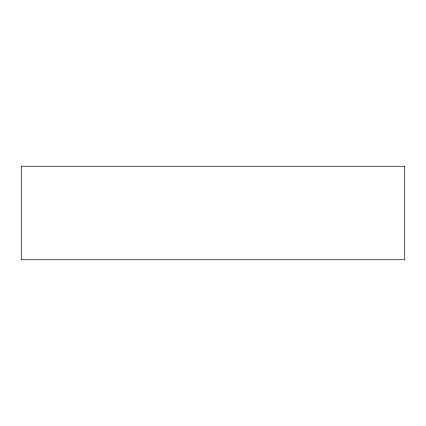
<?xml version="1.0" encoding="UTF-8"?>
<svg xmlns="http://www.w3.org/2000/svg" width="426" height="426" viewBox="0 0 426 426"><rect width="100%" height="100%" fill="white"/><g stroke="black" fill="none" stroke-linecap="round" stroke-linejoin="round"><path stroke-width="0.64" d="M404.7 166.246L21.3 166.246L21.3 259.753L404.7 259.753L404.7 166.246"/></g></svg>
